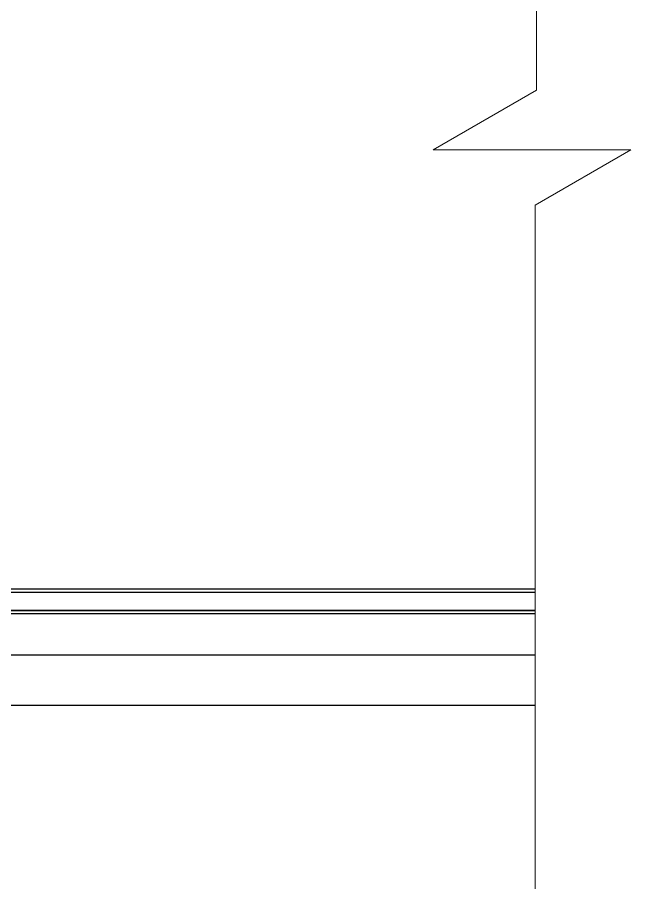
# Model space of a CAD drawing. Header units: millimetres. Extents: x 3633 to 4629, y 3430 to 3787.
# Drawn here: x 4172.02 to 4190.45, y 3456.03 to 3482.03 of the extents above; entities that cross this region are included whole.
import ezdxf

# ---------------------------------------------------------------- set-up
doc = ezdxf.new("R2010")
doc.units = ezdxf.units.MM

# ---------------------------------------------------------------- blocks, each defined once
blk = doc.blocks.new('A$C19EF2607')
at = {"color": 0, "transparency": 33554687}
for p, q in [((20650.8, 8575.2), (23606.8, 8575.2)), ((23606.8, 8575.2), (26287.9, 8575.2)), ((26287.9, 8425.2), (20746.8, 8425.2)), ((26287.9, 8175.2), (20946.8, 8175.2))]:
    blk.add_line(p, q, dxfattribs=at)
at = {"color": 0, "ltscale": 2, "transparency": 33554687}
for p, q in [((20650.8, 8555.2), (26287.9, 8555.2)), ((26287.9, 8445.2), (20650.8, 8445.2)), ((20650.8, 8445.2), (26287.9, 8445.2)), ((26287.9, 8425.2), (20650.8, 8425.2))]:
    blk.add_line(p, q, dxfattribs=at)
at = {"color": 0, "ltscale": 25, "transparency": 33554687}
blk.add_line((20946.8, 7875.2), (26287.9, 7875.2), dxfattribs=at)
at = {"color": 30, "lineweight": 5}
blk.add_lwpolyline([(26295.8, 23437.9), (26295.8, 11571), (25674.6, 11212.3), (26862.5, 11212.3), (26287.9, 10880.6), (26287.9, 1608.3)], dxfattribs=at)

msp = doc.modelspace()

# ---------------------------------------------------------------- block references
at = {"color": 0, "xscale": 0.005, "yscale": 0.005, "zscale": 0.005}
msp.add_blockref('A$C19EF2607', (4056.138, 3421.984), dxfattribs=at)

doc.saveas('drawing.dxf')
